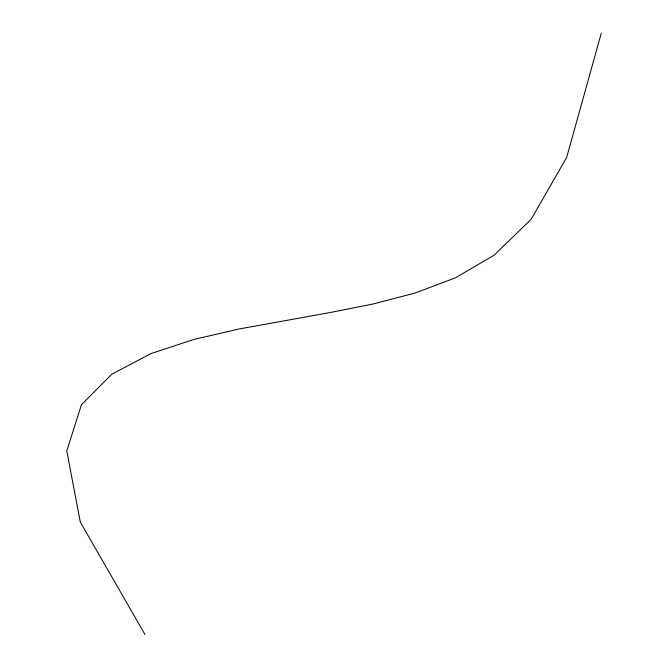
<?xml version="1.0" encoding="UTF-8"?>
<svg xmlns="http://www.w3.org/2000/svg" width="668" height="668" viewBox="0 0 668 668"><rect width="100%" height="100%" fill="white"/><g stroke="black" fill="none" stroke-linecap="round" stroke-linejoin="round"><path stroke-width="1" d="M601.233 33.4L566.664 157.431L531.068 219.388L494.011 255.251L455.334 277.871L414.97 293.077L372.961 304.015L329.449 312.666L239.353 328.932L194.238 339.361L150.918 353.606L111.915 374.163L81.479 404.699L66.767 450.9L80.327 522.134L145.039 634.6"/></g></svg>
